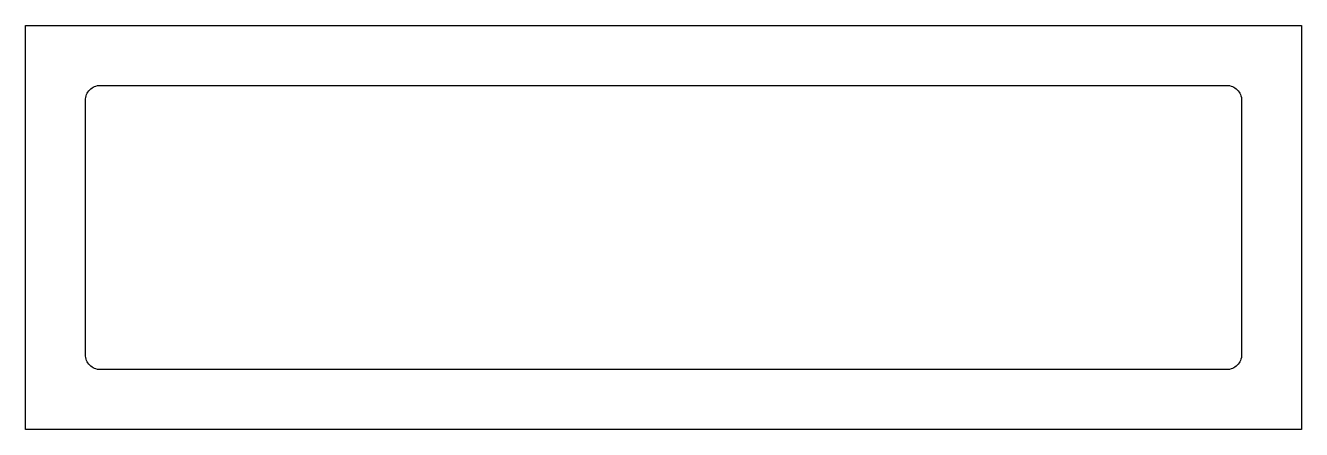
# Model space of a CAD drawing. Header units: millimetres. Extents: x -55.2 to 30.1, y 4 to 31.
import ezdxf

# ---------------------------------------------------------------- set-up
doc = ezdxf.new("R2010")
doc.units = ezdxf.units.MM
doc.layers.get('0').update_dxf_attribs({"linetype": 'CONTINUOUS'})

msp = doc.modelspace()

# ---------------------------------------------------------------- linework, layer by layer
msp.add_lwpolyline([(-55.193, 31), (30.075, 31), (30.075, 4), (-55.193, 4)], close=True)
msp.add_lwpolyline([(25.075, 27, -0.414214), (26.075, 26), (26.075, 9, -0.414214), (25.075, 8), (-50.193, 8, -0.414214), (-51.193, 9), (-51.193, 26, -0.414214), (-50.193, 27)], format="xyb", close=True)

doc.saveas('drawing.dxf')
